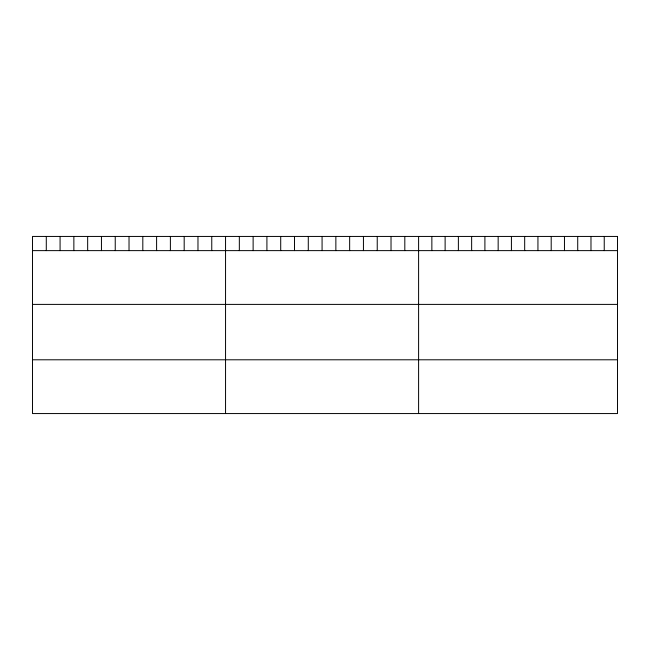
<?xml version="1.0" encoding="UTF-8"?>
<svg xmlns="http://www.w3.org/2000/svg" width="650" height="650" viewBox="0 0 650 650"><rect width="100%" height="100%" fill="white"/><g stroke="black" fill="none" stroke-linecap="round" stroke-linejoin="round"><path stroke-width="0.97" d="M32.5 250.624L617.5 250.624M32.5 304.395L617.5 304.395M32.5 359.791L617.5 359.791M604.24 236.438L604.24 250.624M590.98 236.438L590.98 250.624M577.72 236.438L577.72 250.624M564.46 236.438L564.46 250.624M551.2 236.438L551.2 250.624M537.94 236.438L537.94 250.624M524.68 236.438L524.68 250.624M511.42 236.438L511.42 250.624M498.16 236.438L498.16 250.624M484.9 236.438L484.9 250.624M471.64 236.438L471.64 250.624M458.38 236.438L458.38 250.624M445.12 236.438L445.12 250.624M431.86 236.438L431.86 250.624M418.6 236.438L418.6 413.562M404.812 236.438L404.812 250.624M391.024 236.438L391.024 250.624M377.236 236.438L377.236 250.624M363.439 236.438L363.439 250.624M349.651 236.438L349.651 250.624M335.863 236.438L335.863 250.624M322.075 236.438L322.075 250.624M308.287 236.438L308.287 250.624M294.499 236.438L294.499 250.624M280.711 236.438L280.711 250.624M266.914 236.438L266.914 250.624M253.126 236.438L253.126 250.624M239.338 236.438L239.338 250.624M225.55 236.438L225.55 413.562M211.762 236.438L211.762 250.624M197.974 236.438L197.974 250.624M184.186 236.438L184.186 250.624M170.389 236.438L170.389 250.624M156.601 236.438L156.601 250.624M142.813 236.438L142.813 250.624M129.025 236.438L129.025 250.624M115.237 236.438L115.237 250.624M101.449 236.438L101.449 250.624M87.661 236.438L87.661 250.624M73.864 236.438L73.864 250.624M60.076 236.438L60.076 250.624M46.288 236.438L46.288 250.624M617.5 236.438L32.5 236.438L32.5 413.562L617.5 413.562L617.5 236.438"/></g></svg>
